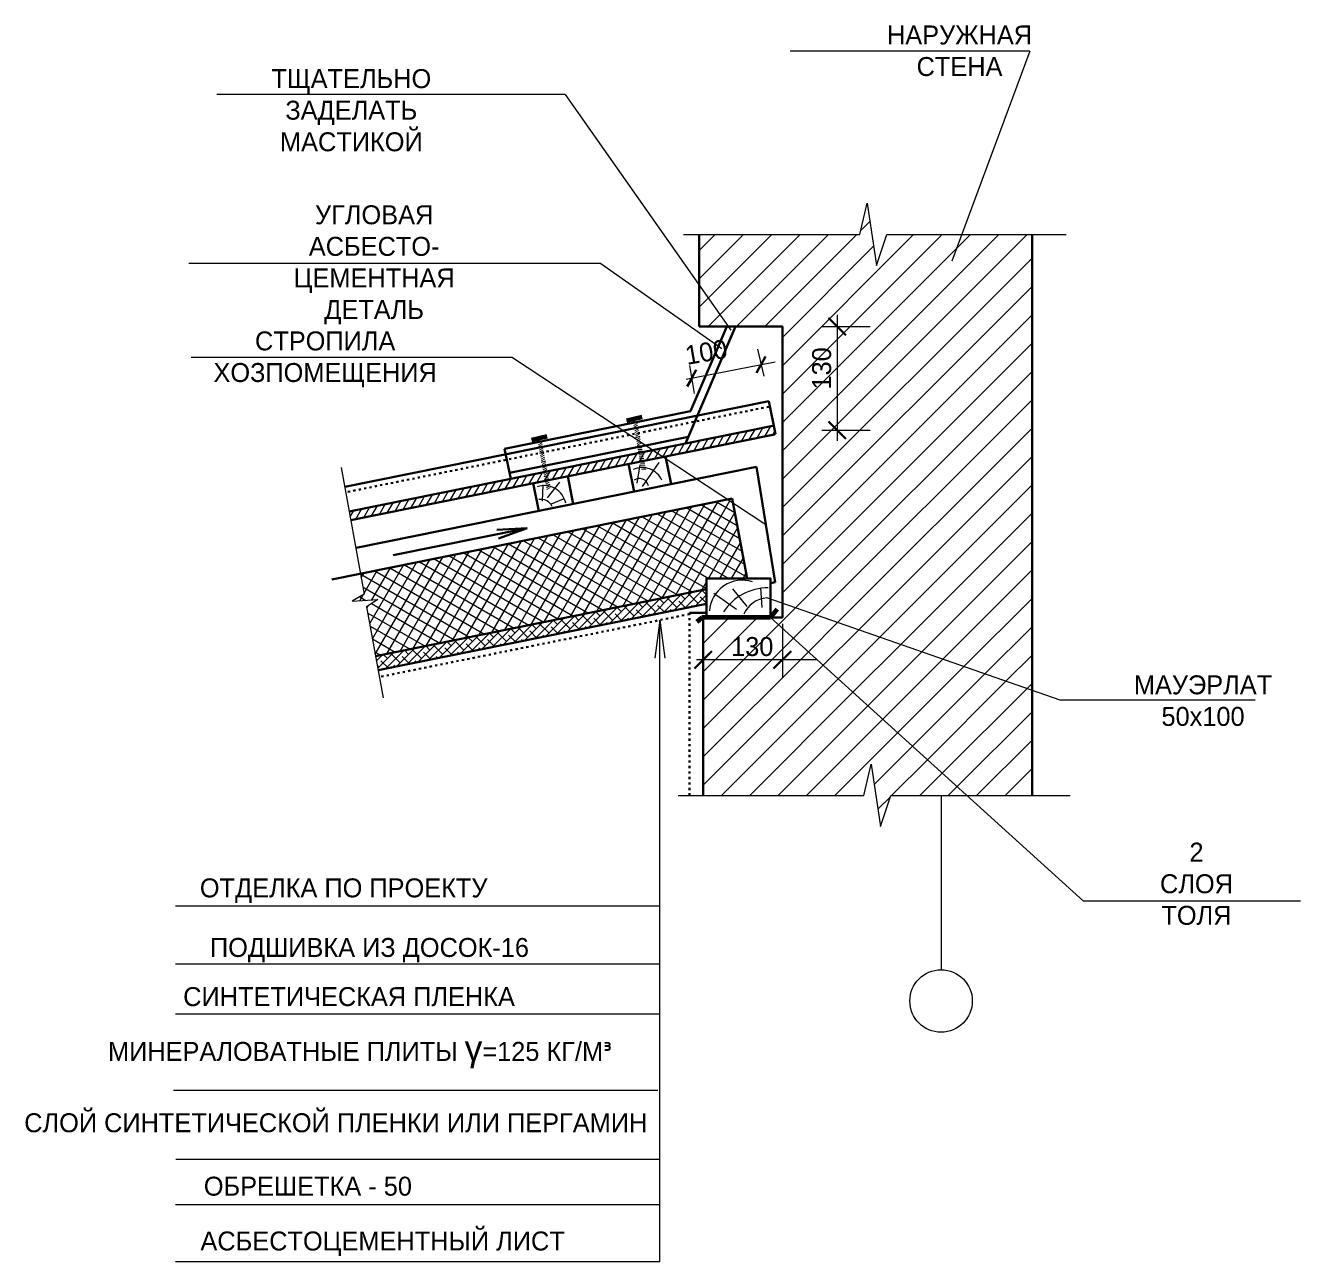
# Model space of a CAD drawing. Header units: millimetres. Extents: x -69913 to 106360, y -63759 to 35456.
# Drawn here: x -69913 to -67818, y -9314 to -7283 of the extents above; entities that cross this region are included whole.
import ezdxf

# ---------------------------------------------------------------- set-up
doc = ezdxf.new("R2010")
doc.units = ezdxf.units.MM
doc.header["$MEASUREMENT"] = 0
doc.linetypes.add('ACAD_ISO03W100', pattern=[30, 12, -18])
doc.layers.add('стропила', color=7, linetype='Continuous')
pattern_1 = [(45, (-72017.03, -9791.915), (-23.30416, 23.30416), [])]

msp = doc.modelspace()

# ---------------------------------------------------------------- hatches: boundary and pattern name
at = {"layer": 'стропила', "lineweight": 15}
h = msp.add_hatch(dxfattribs=at)
h.set_pattern_fill('ANSI31', scale=10.380176)
h.set_pattern_definition(pattern_1)
h.paths.add_polyline_path([(-68514.8, -7677.6), (-68529.8, -7575.4), (-68541.9, -7626.8), (-68805.9, -7626.8), (-68805.9, -7710.3), (-68758.3, -7778), (-68669.4, -7778), (-68669.4, -8232.8), (-68259.2, -8375.6), (-68259.2, -7626.8), (-68497.9, -7626.8)])
h.paths.add_polyline_path([(-68805.9, -7778), (-68758.3, -7778), (-68805.9, -7710.3)], flags=17)
h.paths.add_polyline_path([(-68669.4, -8232.8), (-68669.4, -8256.1), (-68688.9, -8256.1), (-68366.2, -8548.7), (-68259.2, -8548.7), (-68259.2, -8375.6)], flags=17)
h.paths.add_polyline_path([(-68535.3, -8548.7), (-68523.3, -8497.3), (-68508.3, -8599.5), (-68491.3, -8548.7), (-68259.2, -8548.7), (-68259.2, -8375.6), (-68669.4, -8232.8), (-68669.4, -8256.1), (-68799.4, -8256.1), (-68799.4, -8548.7)])
h.paths.add_polyline_path([(-68669.4, -8273.8), (-68669.4, -8325.8), (-68799.4, -8325.8), (-68799.4, -8548.7), (-68535.3, -8548.7), (-68523.3, -8497.3), (-68508.3, -8599.5), (-68491.3, -8548.7), (-68366.2, -8548.7)], flags=16)
h.paths.add_polyline_path([(-68669.4, -8273.8), (-68688.9, -8256.1), (-68794.2, -8256.1), (-68799.4, -8256.1), (-68799.4, -8325.8), (-68669.4, -8325.8)], flags=16)
h.paths.add_polyline_path([(-68581.4, -7873.2), (-68581.4, -7790.1), (-68628.1, -7790.1), (-68628.1, -7873.2)], flags=24)
h.paths.add_polyline_path([(-68761.4, -8327.4), (-68678.4, -8327.4), (-68678.4, -8280.7), (-68761.4, -8280.7)], flags=24)
h = msp.add_hatch(dxfattribs=at)
h.set_pattern_fill('ANSI31', scale=3.114053, angle=15)
h.set_pattern_definition([(60, (-72017.03, -9791.915), (-8.562495, 4.943559), [])])
h.paths.add_polyline_path([(-69381.1, -8082.1), (-69378.5, -8096.2), (-69055.8, -8030.9), (-69058.4, -8016.8)])
h.paths.add_polyline_path([(-69058.4, -8016.8), (-69055.8, -8030.9), (-68899.3, -7999.2), (-68901.9, -7985.1)])
h.paths.add_polyline_path([(-68901.9, -7985.1), (-68899.3, -7999.2), (-68865.1, -7992.2), (-68882, -7981.1)])
h.paths.add_polyline_path([(-68882, -7981.1), (-68865.1, -7992.2), (-68682.4, -7955.3), (-68680.6, -7954.9), (-68683.4, -7940.9)])
h = msp.add_hatch(dxfattribs=at)
h.set_pattern_fill('ANSI37', scale=5.190088, angle=15)
h.set_pattern_definition([(60, (-72017.03, -9791.915), (-14.270825, 8.239264), []), (150, (-72017.03, -9791.915), (-8.239264, -14.270825), [])])
h.paths.add_polyline_path([(-69362.4, -8184.2), (-69356.3, -8217.9), (-69376.5, -8229.5), (-69334.2, -8226.6), (-69352.5, -8238.5), (-69337.7, -8319.6), (-68794.2, -8209.5), (-68794.2, -8191.9), (-68727, -8191.9), (-68750.3, -8067.9), (-68759.2, -8062.1)])
h = msp.add_hatch(dxfattribs=at)
h.set_pattern_fill('ANSI38', scale=3.114053)
h.set_pattern_definition([(45, (-72017.03, -9791.915), (-6.991248, 6.991248), []), (135, (-72017.03, -9791.915), (-20.973743, 6.991248), [24.71779, -14.83068])])
h.paths.add_polyline_path([(-69337.7, -8319.6), (-69333.5, -8342.7), (-68794.2, -8233.5), (-68794.2, -8209.5)])
h = msp.add_hatch(dxfattribs=at)
h.set_pattern_fill('ANSI31', scale=10.380176)
h.set_pattern_definition(pattern_1)
h.paths.add_polyline_path([(-68669.4, -8232.8), (-68669.4, -8256.1), (-68688.9, -8256.1), (-68366.2, -8548.7), (-68259.2, -8548.7), (-68259.2, -8375.6)])
h.paths.add_polyline_path([(-68669.4, -8273.8), (-68669.4, -8325.8), (-68799.4, -8325.8), (-68799.4, -8548.7), (-68535.3, -8548.7), (-68523.3, -8497.3), (-68508.3, -8599.5), (-68491.3, -8548.7), (-68366.2, -8548.7)])
h.paths.add_polyline_path([(-68669.4, -8273.8), (-68688.9, -8256.1), (-68794.2, -8256.1), (-68799.4, -8256.1), (-68799.4, -8325.8), (-68669.4, -8325.8)])
h.paths.add_polyline_path([(-68764.5, -8339.9), (-68689.8, -8339.9), (-68689.8, -8265.1), (-68764.5, -8265.1)], flags=9)

# ---------------------------------------------------------------- linework, layer by layer
at = {"layer": 'стропила', "color": 7, "lineweight": 15}
for p, q in [((-68262.6, -7325.2), (-68656.4, -7325.2)), ((-68262.6, -7325.2), (-68391.1, -7670.4)), ((-69026.3, -7396.9), (-69598.5, -7396.9)), ((-69026.3, -7396.9), (-68754.2, -7783.9)), ((-68541.9, -7626.8), (-68529.8, -7575.4)), ((-68529.8, -7575.4), (-68514.8, -7677.6)), ((-68832, -7626.8), (-68541.9, -7626.8)), ((-68514.8, -7677.6), (-68497.9, -7626.8)), ((-68497.9, -7626.8), (-68203.2, -7626.8)), ((-68967.4, -7674.5), (-69644.5, -7674.5)), ((-68967.4, -7674.5), (-68768.8, -7813.9)), ((-68579.5, -7758.5), (-68579.5, -7966)), ((-68604.4, -7778), (-68524.9, -7778)), ((-69112.7, -7828.9), (-69640.9, -7828.9)), ((-69112.7, -7828.9), (-68696.4, -8103.5)), ((-68710.2, -7815), (-68699.6, -7859.6)), ((-68827.5, -7864.5), (-68681, -7835.9)), ((-68813.8, -7887.9), (-68821.5, -7842)), ((-68604.4, -7948.1), (-68524.9, -7948.1)), ((-68899.2, -8040.8), (-68871.9, -8001.6)), ((-69394.3, -8009.5), (-69356.3, -8217.9)), ((-68907.9, -8035.3), (-68903.1, -8005.4)), ((-69063.7, -8064.9), (-69062.4, -8038)), ((-69055.2, -8059.3), (-69035.1, -8034)), ((-69048.9, -8069.5), (-69029.2, -8061)), ((-68751.5, -8209), (-68727.8, -8238.3)), ((-68705.1, -8207.6), (-68703, -8239.8)), ((-69356.3, -8217.9), (-69376.5, -8229.5)), ((-69376.5, -8229.5), (-69334.2, -8226.6)), ((-69334.2, -8226.6), (-69352.5, -8238.5)), ((-68782, -8216.3), (-68744.5, -8242.4)), ((-68212.7, -8391.8), (-68694.8, -8224)), ((-69352.5, -8238.5), (-69325.3, -8387.9)), ((-68870.7, -8260.5), (-68879, -8322.9)), ((-68870.7, -9314.5), (-68870.7, -8260.5)), ((-68870.7, -8260.5), (-68862.4, -8322.9)), ((-68174.5, -8722.5), (-68688.9, -8256.1)), ((-68669.4, -8266.8), (-68669.4, -8355.1)), ((-68613.8, -8325.8), (-68810.6, -8325.8)), ((-67892.3, -8391.8), (-68212.7, -8391.8)), ((-68535.3, -8548.7), (-68523.3, -8497.3)), ((-68523.3, -8497.3), (-68508.3, -8599.5)), ((-68840.5, -8548.7), (-68535.3, -8548.7)), ((-68508.3, -8599.5), (-68491.3, -8548.7)), ((-68491.3, -8548.7), (-68196.6, -8548.7)), ((-68408.6, -8548.7), (-68408.6, -8835)), ((-69666.3, -8729.9), (-68870.7, -8729.9)), ((-67818.1, -8722.5), (-68174.5, -8722.5)), ((-69666.3, -8825.5), (-68870.7, -8825.5)), ((-69666.3, -8907.5), (-68870.7, -8907.5)), ((-69669.6, -9033.1), (-68874, -9033.1)), ((-69665.7, -9146.3), (-68870, -9146.3)), ((-69666.3, -9220.8), (-68870.7, -9220.8)), ((-69666.3, -9314.5), (-68870.7, -9314.5))]:
    msp.add_line(p, q, dxfattribs=at)
at = {"layer": 'стропила', "color": 7, "lineweight": 30}
for p, q in [((-68259.2, -8548.7), (-68259.2, -7626.8)), ((-68593.8, -7763.8), (-68565.3, -7792.3)), ((-68828.5, -7970.3), (-68746.3, -7778)), ((-68820.1, -7917.1), (-68760.6, -7778)), ((-68697, -7827.5), (-68704.1, -7840.4)), ((-68810.9, -7849.4), (-68818.1, -7862.3)), ((-68704.5, -7841.1), (-68711.7, -7854.1)), ((-68818.4, -7863.4), (-68825.6, -7876.3)), ((-68691.6, -7900.5), (-69388.5, -8041.6)), ((-68820.1, -7917.1), (-69125.8, -7978.9)), ((-68691.6, -7900.5), (-68680.6, -7954.9)), ((-68593.8, -7933.9), (-68565.3, -7962.4)), ((-68685.2, -7941.3), (-69381.1, -8082.1)), ((-68682.4, -7955.3), (-69378.5, -8096.2)), ((-68823.7, -7959), (-69117.7, -8018.5)), ((-69125.8, -7978.9), (-69115.7, -8028.4)), ((-68852.2, -8037.1), (-68861.4, -7991.5)), ((-68711.8, -8008.7), (-69369.6, -8141.9)), ((-68913.1, -8049.5), (-68922.3, -8003.8)), ((-68711.8, -8008.7), (-68681, -8198.3)), ((-69069.6, -8081.2), (-69078.8, -8035.5)), ((-69012.9, -8069.7), (-69022.1, -8024)), ((-68751.7, -8060.6), (-69409.5, -8193.8)), ((-68751.7, -8060.6), (-68727, -8191.9)), ((-69309.1, -8153.8), (-69088.7, -8109.5)), ((-69088.7, -8109.5), (-69138.8, -8112.3)), ((-69088.7, -8109.5), (-69136, -8126.3)), ((-68794.2, -8209.5), (-69337.7, -8319.6)), ((-68681, -8198.3), (-68688.9, -8199.9)), ((-68794.2, -8233.5), (-69333.5, -8342.7)), ((-68822, -8248.3), (-68794.2, -8248.3)), ((-68813.7, -8340.1), (-68785.2, -8311.6)), ((-68683.7, -8340.1), (-68655.2, -8311.6))]:
    msp.add_line(p, q, dxfattribs=at)
at = {"layer": 'стропила', "color": 7, "linetype": 'ACAD_ISO03W100', "lineweight": 30, "ltscale": 0.3}
for p, q in [((-68691.6, -7909.7), (-69386.8, -8050.4)), ((-68822, -8250.6), (-69331.5, -8353.8)), ((-68822, -8548.7), (-68822, -8248.3))]:
    msp.add_line(p, q, dxfattribs=at)
at = {"layer": 'стропила', "color": 7, "lineweight": 60}
for p, q in [((-68924.8, -7932.4), (-68899.5, -7926.6)), ((-69081.3, -7964.1), (-69056, -7958.3)), ((-68678, -8242.2), (-68688.9, -8256.1)), ((-68801.9, -8256.1), (-68809.9, -8263.5)), ((-68794.2, -8256.1), (-68801.9, -8256.1)), ((-68688.9, -8256.1), (-68794.2, -8256.1))]:
    msp.add_line(p, q, dxfattribs=at)
at = {"layer": 'стропила', "color": 7, "linetype": 'ACAD_ISO03W100', "lineweight": 60, "ltscale": 0.1}
for p, q in [((-68896.8, -8013.2), (-68912.2, -7929.5)), ((-69053.3, -8044.9), (-69068.7, -7961.2))]:
    msp.add_line(p, q, dxfattribs=at)
at = {"layer": 'стропила', "color": 7, "lineweight": 30}
for points in [[(-68805.9, -7778), (-68805.9, -7626.8), (-68805.9, -7626.8)], [(-68805.9, -7778), (-68669.4, -7778), (-68669.4, -8256.1), (-68799.4, -8256.1), (-68799.4, -8548.7)]]:
    msp.add_lwpolyline(points, dxfattribs=at)
at = {"layer": 'стропила', "color": 7, "lineweight": 15}
msp.add_lwpolyline([(-68882, -7981.1), (-68865.1, -7992.2), (-68682.4, -7955.3), (-68680.6, -7954.9), (-68683.4, -7940.9), (-68882, -7981.1)], dxfattribs=at)
at = {"layer": 'стропила', "color": 7, "lineweight": 30}
msp.add_lwpolyline([(-68688.9, -8256.1), (-68794.2, -8256.1), (-68794.2, -8191.9), (-68688.9, -8191.9)], close=True, dxfattribs=at)
at = {"layer": 'стропила', "color": 7, "lineweight": 15}
msp.add_circle((-68408.6, -8886.3), 51.3, dxfattribs=at)
for centre, radius, start, end in [((-68899.5, -8045.2), 35.3, 24.5037, 114.78), ((-69060.3, -8075), 35.5, 10.777, 109.6074), ((-68904.4, -8043), 15.2, 12.5642, 124.8379), ((-69065.6, -8081.9), 19.9, 24.3884, 101.2803), ((-68735.2, -8249.3), 54.3, 72.1685, 175.5288), ((-68693.5, -8294.2), 86.7, 89.5914, 146.8479), ((-68692.4, -8267.4), 43.5, 93.2497, 157.378)]:
    msp.add_arc(centre, radius, start, end, dxfattribs=at)

# ---------------------------------------------------------------- texts
at = {"color": 7}
for s, width, insert, char_height, attachment_point in [('НАРУЖНАЯ\\PСТЕНА', 37.179, (-68378.3, -7325), 31.14, 5), ('ТЩАТЕЛЬНО\\PЗАДЕЛАТЬ\\PМАСТИКОЙ', 37.179, (-69377.6, -7422.7), 31.14, 5), ('УГЛОВАЯ АСБЕСТО-\\PЦЕМЕНТНАЯ ДЕТАЛЬ', 43.168, (-69340.1, -7676.7), 31.141, 5), ('СТРОПИЛА ХОЗПОМЕЩЕНИЯ', 37.179, (-69420.6, -7832.1), 31.141, 5), ('130', 37.179, (-68753.6, -8304.1), 31.14, 4), ('МАУЭРЛАТ\\P50х100', 37.179, (-67978.2, -8393), 31.14, 5), ('2 СЛОЯ ТОЛЯ', 37.179, (-67989, -8693.9), 31.141, 5), ('ОТДЕЛКА ПО ПРОЕКТУ', 1066.244, (-69390.2, -8705), 31.141, 5), ('ПОДШИВКА ИЗ ДОСОК-16', 1288.848, (-69347.8, -8802.9), 31.141, 5), ('СИНТЕТИЧЕСКАЯ ПЛЕНКА', 1022.011, (-69381.4, -8879.4), 31.141, 5), ('МИНЕРАЛОВАТНЫЕ ПЛИТЫ {\\fArial|b0|i0|c204|p34;\\H1.3333x;\\C256;γ\\Ftxt|c204;\\H0.75x;=125 КГ/М\\fISOCPEUR|b0|i0|c204|p34;³}', 1250.628, (-69363.2, -8970.3), 31.1405, 5), ('СЛОЙ СИНТЕТИЧЕСКОЙ ПЛЕНКИ ИЛИ ПЕРГАМИН', 1356.323, (-69403.2, -9086.7), 31.141, 5), ('ОБРЕШЕТКА - 50', 1237.133, (-69449, -9190.9), 31.141, 5), ('АСБЕСТОЦЕМЕНТНЫЙ ЛИСТ', 1189.618, (-69326.2, -9285.3), 31.141, 5)]:
    msp.add_mtext_dynamic_manual_height_columns(s, width=width, gutter_width=250, heights=[0], dxfattribs=dict(at, insert=insert, char_height=char_height, attachment_point=attachment_point))
at = {"color": 7, "char_height": 31.14}
for s, insert, attachment_point, rotation in [('100', (-68828.7, -7826), 4, 9.9105), ('130', (-68604.7, -7846.8), 5, 90)]:
    msp.add_mtext_dynamic_manual_height_columns(s, width=37.179, gutter_width=250, heights=[0], dxfattribs=dict(at, insert=insert, attachment_point=attachment_point, rotation=rotation))

doc.saveas('drawing.dxf')
